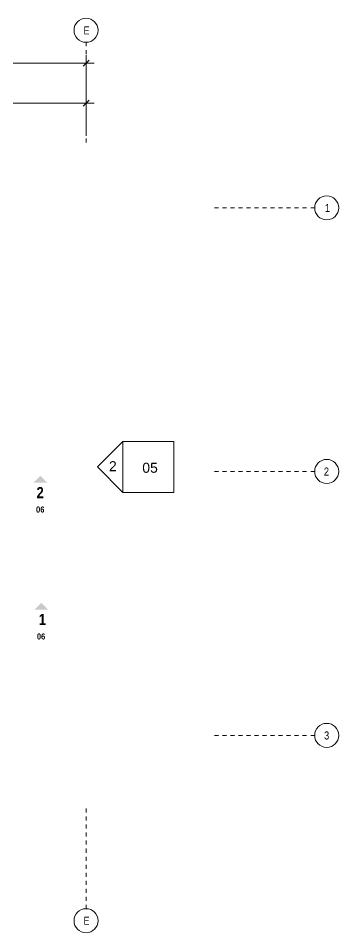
# Model space of a CAD drawing. Header units: metres. Extents: x -3 to 175, y -5 to 18.
# Drawn here: x 167.06 to 175.06, y -4.88 to 17.96 of the extents above; entities that cross this region are included whole.
import ezdxf

# ---------------------------------------------------------------- set-up
doc = ezdxf.new("R2010")
doc.units = ezdxf.units.M
doc.linetypes.add('Grid Line', pattern=[0.022225, 0.0127, -0.003175, 0.003175, -0.003175])
for name, color, linetype, lineweight in [('A-ANNO-DIMS', 7, 'Continuous', 9), ('A-ANNO-DIMS-100', 7, 'Continuous', 9), ('G-ANNO-SYMB', 7, 'Continuous', 9), ('S-GRID', 7, 'Continuous', 9), ('S-GRID-IDEN', 7, 'Continuous', 9)]:
    doc.layers.add(name, color=color, linetype=linetype, lineweight=lineweight)
doc.styles.add('Arial', font='arial.ttf', dxfattribs={"height": 0.25})
doc.styles.add('Century Gothic_1', font='GOTHIC.TTF', dxfattribs={"height": 0.2})
doc.styles.add('Saira Condensed', font='SairaCondensed-Regular.ttf', dxfattribs={"height": 0.2})
doc.styles.add('Saira Condensed_B', font='', dxfattribs={"height": 0.15})
doc.styles.add('Saira Condensed_B_1', font='', dxfattribs={"height": 0.28})
doc.styles.get('Saira Condensed_B').set_extended_font_data('Saira Condensed', bold=True)
doc.styles.get('Saira Condensed_B_1').set_extended_font_data('Saira Condensed', bold=True)
doc.dimstyles.new('FCA_N_Cotas_E100', dxfattribs={"dimscale": 0.3048, "dimtxt": 0.208834, "dimasz": 0.492126, "dimexe": 0.656168, "dimexo": 0.656168, "dimgap": 0.032808, "dimtad": 1, "dimrnd": 0.01, "dimzin": 0, "dimdsep": 46, "dimtxsty": 'Century Gothic_1', "dimblk1": 'OBLIQUE', "dimblk2": 'OBLIQUE', "dimsah": 1, "dimcen": 0.09, "dimdle": 0.656168, "dimazin": 2, "dimtfac": 1, "dimtdec": 4, "dimtix": 1, "dimtmove": 0, "dimatfit": 3, "dimfxl": 1, "dimtvp": 1, "dimtolj": 1, "dimtzin": 0, "dimarcsym": 2})

# ---------------------------------------------------------------- blocks, each defined once
blk = doc.blocks.new('Grid - 3mm-1144979-N-Hab-02')
at = {"layer": 'S-GRID-IDEN', "color": 253, "true_color": 0xaaaaaa}
blk.add_circle((0, 0), 0.003, dxfattribs=at)
blk = doc.blocks.new('DIMBLOCK28-N-Hab-02')
at = {"layer": 'A-ANNO-DIMS-100'}
for p, q in [((163.74, 15.84), (163.74, 16.04)), ((168.749, 15.84), (168.749, 16.04)), ((163.74, 15.84), (168.949, 15.84)), ((163.74, 15.84), (163.74, 15.024)), ((168.749, 15.84), (168.749, 15.024))]:
    blk.add_line(p, q, dxfattribs=at)
at = {"layer": 'A-ANNO-DIMS-100', "lineweight": 35}
for p, q in [((163.74, 15.84), (163.665, 15.765)), ((163.74, 15.84), (163.815, 15.915)), ((168.749, 15.84), (168.674, 15.765)), ((168.749, 15.84), (168.824, 15.915))]:
    blk.add_line(p, q, dxfattribs=at)
at = {"layer": 'A-ANNO-DIMS-100', "color": 0, "insert": (165.973, 16.107), "char_height": 0.2, "width": 0.65236, "attachment_point": 1, "line_spacing_factor": 0.984502, "style": 'Century Gothic_1'}
blk.add_mtext('5.01', dxfattribs=at)
blk = doc.blocks.new('_Oblique')
at = {"color": 0, "linetype": 'ByBlock', "lineweight": -2}
blk.add_line((-0.5, -0.5), (0.5, 0.5), dxfattribs=at)
blk = doc.blocks.new('DIMBLOCK31-N-Hab-02')
at = {"layer": 'A-ANNO-DIMS-100'}
for p, q in [((144.926, 16.84), (144.926, 17.04)), ((168.749, 16.84), (168.749, 17.04)), ((144.726, 16.84), (168.949, 16.84)), ((144.926, 16.84), (144.926, 15.024)), ((168.749, 16.84), (168.749, 15.024))]:
    blk.add_line(p, q, dxfattribs=at)
at = {"layer": 'A-ANNO-DIMS-100', "lineweight": 35}
for p, q in [((144.926, 16.84), (145.001, 16.915)), ((168.749, 16.84), (168.824, 16.915)), ((144.926, 16.84), (144.851, 16.765)), ((168.749, 16.84), (168.674, 16.765))]:
    blk.add_line(p, q, dxfattribs=at)
at = {"layer": 'A-ANNO-DIMS-100', "color": 0, "insert": (156.488, 17.107), "char_height": 0.2, "width": 0.83931, "attachment_point": 1, "line_spacing_factor": 0.984502, "style": 'Century Gothic_1'}
blk.add_mtext('23.82', dxfattribs=at)
blk = doc.blocks.new('Section - Símbolo_Detalle_Plano-1146154-N-Hab-02')
at = {"layer": 'G-ANNO-SYMB', "true_color": 0x808080}
blk.add_hatch(color=8, dxfattribs=at).paths.add_polyline_path([(-0.0043, 0.0043), (-0.0077, 0.0043), (-0.006, 0.006)])
blk = doc.blocks.new('Elevation - Detail Number-1115207-N-Hab-02')
at = {"layer": 'G-ANNO-SYMB'}
for p, q in [((-0.00635, -0.00635), (-0.00635, 0.00635)), ((-0.00635, 0.00635), (0.00635, 0.00635)), ((0.00635, 0.00635), (0.00635, -0.00635)), ((0.00635, -0.00635), (-0.00635, -0.00635))]:
    blk.add_line(p, q, dxfattribs=at)
blk = doc.blocks.new('Elevation - Detail Number-1115155-N-Hab-02')
at = {"layer": 'G-ANNO-SYMB'}
for p, q in [((0, 0.00635), (-0.00635, 0)), ((0.00635, 0), (0, 0.00635)), ((-0.00635, 0), (0.00635, 0))]:
    blk.add_line(p, q, dxfattribs=at)

msp = doc.modelspace()

# ---------------------------------------------------------------- linework, layer by layer
at = {"layer": 'S-GRID', "color": 254, "linetype": 'Grid Line', "true_color": 0xd4d4d4}
for p, q in [((168.749, 14.864), (168.749, 17.364)), ((171.96, 13.228), (174.46, 13.228)), ((171.96, 6.643), (174.46, 6.643)), ((174.46, 0.048), (171.96, 0.048)), ((168.749, -4.283), (168.749, -1.783))]:
    msp.add_line(p, q, dxfattribs=at)

# ---------------------------------------------------------------- block references
at = {"layer": 'G-ANNO-SYMB', "xscale": 99.99999999999993, "yscale": 99.99999999999993, "zscale": 99.99999999999993, "rotation": 89.99999999999993}
msp.add_blockref('Elevation - Detail Number-1115155-N-Hab-02', (169.671, 6.754), dxfattribs=at)
at = {"layer": 'G-ANNO-SYMB', "xscale": 99.99999999999993, "yscale": 99.99999999999993, "zscale": 99.99999999999993}
msp.add_blockref('Elevation - Detail Number-1115207-N-Hab-02', (170.306, 6.754), dxfattribs=at)
at = {"layer": 'G-ANNO-SYMB', "color": 8, "lineweight": 18, "true_color": 0x808080, "extrusion": (0, 0, -1), "xscale": 99.99999999999993, "yscale": 99.99999999999993, "zscale": 99.99999999999993}
for p in [(-167.008, 5.93), (-167.029, 2.759)]:
    msp.add_blockref('Section - Símbolo_Detalle_Plano-1146154-N-Hab-02', p, dxfattribs=at)
at = {"layer": 'S-GRID-IDEN', "color": 253, "true_color": 0xaaaaaa, "xscale": 99.99999999999993, "yscale": 99.99999999999993, "zscale": 99.99999999999993}
for p in [(168.749, 17.664), (168.749, -4.583)]:
    msp.add_blockref('Grid - 3mm-1144979-N-Hab-02', p, dxfattribs=at)
for p, rotation in [((174.76, 13.228), 269.9999999999996), ((174.76, 6.643), 269.9999999999996), ((174.76, 0.048), 90)]:
    msp.add_blockref('Grid - 3mm-1144979-N-Hab-02', p, dxfattribs=dict(at, rotation=rotation))

# ---------------------------------------------------------------- texts
at = {"layer": 'G-ANNO-SYMB', "char_height": 0.28, "attachment_point": 1, "style": 'Saira Condensed_B_1'}
for s, insert, width in [('\\fSaira Condensed|b1|i0|c0|p2|;2', (167.514, 6.253), 0.22447), ('\\fSaira Condensed|b1|i0|c0|p2|;1', (167.568, 3.082), 0.1443)]:
    msp.add_mtext(s, dxfattribs=dict(at, insert=insert, width=width))
at = {"layer": 'G-ANNO-SYMB', "color": 8, "true_color": 0x808080, "char_height": 0.15, "width": 0.25654, "attachment_point": 1, "style": 'Saira Condensed_B', "bg_fill": 3, "box_fill_scale": 1.25, "bg_fill_color": 256, "bg_fill_true_color": 13158600, "bg_fill_transparency": 0}
for insert in [(167.501, 5.765), (167.522, 2.594)]:
    msp.add_mtext('06', dxfattribs=dict(at, insert=insert))
at = {"layer": 'S-GRID-IDEN', "color": 253, "true_color": 0xaaaaaa, "char_height": 0.2, "attachment_point": 1, "style": 'Saira Condensed'}
for s, insert, width in [('E', (168.684, 17.761), 0.15232), ('1', (174.716, 13.325), 0.0962), ('2', (174.69, 6.74), 0.16034), ('3', (174.695, 0.146), 0.15232), ('E', (168.684, -4.486), 0.15232)]:
    msp.add_mtext(s, dxfattribs=dict(at, insert=insert, width=width))

# ---------------------------------------------------------------- dimensions: what is measured, and where the dimension line sits
at = {"layer": 'A-ANNO-DIMS'}
for base, p1, override, picture, middle in [((168.749, 16.84), (144.926, 14.824), {"dimpost": '<>', "dimfxl": 23.823665}, 'DIMBLOCK31-N-Hab-02', (156.838, 16.955)), ((168.749, 15.84), (163.74, 14.824), {"dimpost": '<>', "dimfxl": 5.009375}, 'DIMBLOCK28-N-Hab-02', (166.245, 15.955))]:
    dim = msp.add_linear_dim(base=base, p1=p1, p2=(168.749, 14.824), dimstyle='FCA_N_Cotas_E100', override=override, dxfattribs=at)
    dim.commit()
    dim.dimension.update_dxf_attribs({"geometry": picture, "text_midpoint": middle})

# ---------------------------------------------------------------- next in the draw order: texts
at = {"layer": 'G-ANNO-SYMB', "char_height": 0.25, "attachment_point": 1, "style": 'Arial', "bg_fill": 3, "box_fill_scale": 1.25, "bg_fill_color": 256, "bg_fill_true_color": 13158600, "bg_fill_transparency": 0}
for s, insert, width in [('2', (169.322, 6.898), 0.23249), ('05', (170.154, 6.859), 0.46498)]:
    msp.add_mtext(s, dxfattribs=dict(at, insert=insert, width=width))

doc.saveas('drawing.dxf')
